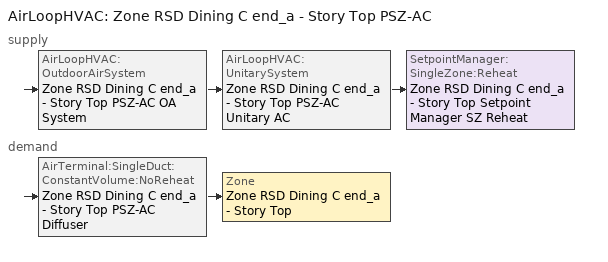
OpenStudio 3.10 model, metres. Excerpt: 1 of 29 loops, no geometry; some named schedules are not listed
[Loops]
AirLoopHVAC 'Zone RSD Dining C end_a - Story Top PSZ-AC'
 supply: AirLoopHVAC:OutdoorAirSystem 'Zone RSD Dining C end_a - Story Top PSZ-AC OA System' > AirLoopHVAC:UnitarySystem 'Zone RSD Dining C end_a - Story Top PSZ-AC Unitary AC' > SetpointManager:SingleZone:Reheat 'Zone RSD Dining C end_a - Story Top Setpoint Manager SZ Reheat'
 demand: AirTerminal:SingleDuct:ConstantVolume:NoReheat 'Zone RSD Dining C end_a - Story Top PSZ-AC Diffuser' > Zone 'Zone RSD Dining C end_a - Story Top'
[Sizing:Zone]
Zone RSD Dining C end_a - Story Top: Zone Cooling Design Supply Air Temperature Input Method=SupplyAirTemperature; Zone Cooling Design Supply Air Temperature {C}=12.7778; Zone Cooling Design Supply Air Temperature Difference {deltaC}=11.11; Zone Heating Design Supply Air Temperature Input Method=SupplyAirTemperature; Zone Heating Design Supply Air Temperature {C}=50; Zone Heating Design Supply Air Temperature Difference {deltaC}=11.11; Zone Cooling Design Supply Air Humidity Ratio {kg-H2O/kg-air}=0.0085; Zone Heating Design Supply Air Humidity Ratio {kg-H2O/kg-air}=0.008; Cooling Design Air Flow Method=DesignDay; Heating Design Air Flow Method=DesignDay; Account for Dedicated Outdoor Air System=No; Dedicated Outdoor Air System Control Strategy=NeutralSupplyAir; Dedicated Outdoor Air Low Setpoint Temperature for Design {C}=autosize; Dedicated Outdoor Air High Setpoint Temperature for Design {C}=autosize; Zone Load Sizing Method=Sensible Load Only No Latent Load; Zone Latent Cooling Design Supply Air Humidity Ratio Input Method=HumidityRatioDifference; Zone Cooling Design Supply Air Humidity Ratio Difference {kgWater/kgDryAir}=0.005; Zone Latent Heating Design Supply Air Humidity Ratio Input Method=HumidityRatioDifference; Zone Humidification Design Supply Air Humidity Ratio Difference {kgWater/kgDryAir}=0.005; Sizing Option=Coincident
[Zone equipment]
Zone RSD Dining C end_a - Story Top: Zone RSD Dining C end_a - Story Top PSZ-AC Diffuser
[AirLoopHVAC]
Zone RSD Dining C end_a - Story Top PSZ-AC: Availability Schedule=Always On Discrete; Design Supply Air Flow Rate {m3/s}=0.286564; Design Return Air Flow Fraction of Supply Air Flow=1
[Sizing:System]
Zone RSD Dining C end_a - Story Top PSZ-AC: Type of Load to Size On=Sensible; Design Outdoor Air Flow Rate {m3/s}=0.286564; Central Heating Maximum System Air Flow Ratio=1; Preheat Design Temperature {C}=7.22222; Preheat Design Humidity Ratio {kg-H2O/kg-Air}=0.008; Precool Design Temperature {C}=12.7778; Precool Design Humidity Ratio {kg-H2O/kg-Air}=0.008; Central Cooling Design Supply Air Temperature {C}=12.7778; Central Heating Design Supply Air Temperature {C}=50; Sizing Option=Coincident; 100% Outdoor Air in Cooling=No; 100% Outdoor Air in Heating=No; Central Cooling Design Supply Air Humidity Ratio {kg-H2O/kg-Air}=0.0085; Central Heating Design Supply Air Humidity Ratio {kg-H2O/kg-Air}=0.008; Cooling Design Air Flow Method=DesignDay; Heating Design Air Flow Method=DesignDay; System Outdoor Air Method=ZoneSum; Zone Maximum Outdoor Air Fraction=1; Cooling Supply Air Flow Rate Per Floor Area {m3/s-m2}=0.00996765; Cooling Fraction of Autosized Cooling Supply Air Flow Rate=1; Cooling Supply Air Flow Rate Per Unit Cooling Capacity {m3/s-W}=3.94755e-05; Heating Supply Air Flow Rate Per Floor Area {m3/s-m2}=0.00996765; Heating Fraction of Autosized Heating Supply Air Flow Rate=1; Heating Fraction of Autosized Cooling Supply Air Flow Rate=1; Heating Supply Air Flow Rate Per Unit Heating Capacity {m3/s-W}=3.15882e-05; Cooling Design Capacity Method=CoolingDesignCapacity; Cooling Design Capacity {W}=4712.88; Cooling Design Capacity Per Floor Area {W/m2}=234.7; Fraction of Autosized Cooling Design Capacity=1; Heating Design Capacity Method=HeatingDesignCapacity; Heating Design Capacity {W}=5207.18; Heating Design Capacity Per Floor Area {W/m2}=157; Fraction of Autosized Heating Design Capacity=1; Central Cooling Capacity Control Method=OnOff; Occupant Diversity=1
[SetpointManager:SingleZone:Reheat]
Zone RSD Dining C end_a - Story Top Setpoint Manager SZ Reheat: Minimum Supply Air Temperature {C}=12.7778; Maximum Supply Air Temperature {C}=50; Control Zone=Zone RSD Dining C end_a - Story Top; Setpoint Node or NodeList=Zone RSD Dining C end_a - Story Top PSZ-AC Supply Outlet Node
[Coil:Heating:Gas]
Zone RSD Dining C end_a - Story Top PSZ-AC Gas Htg Coil: Availability Schedule=Always On Discrete; Gas Burner Efficiency=0.8; Nominal Capacity {W}=12445; On Cycle Parasitic Electric Load {W}=0; Off Cycle Parasitic Gas Load {W}=0
[Coil:Heating:Electric]
Zone RSD Dining C end_a - Story Top PSZ-AC No Heat: Availability Schedule=Always Off Discrete; Efficiency=1; Nominal Capacity {W}=0
[Coil:Cooling:DX:SingleSpeed]
Zone RSD Dining C end_a - Story Top PSZ-AC 1spd DX AC Clg Coil 18kBtu/hr 9.7SEER 18kBtu/hr 13.0SEER: Availability Schedule=Always On Discrete; Rated Total Cooling Capacity {W}=5915.53; Rated Sensible Heat Ratio=0.763822; Rated COP {W/W}=3.91157; Rated Air Flow Rate {m3/s}=0.286564; Rated Evaporator Fan Power Per Volume Flow Rate 2017 {W/(m3/s)}=773.3; Rated Evaporator Fan Power Per Volume Flow Rate 2023 {W/(m3/s)}=934.4; Total Cooling Capacity Function of Temperature Curve=SpltAC1Sp_ClCap_fT; Total Cooling Capacity Function of Flow Fraction Curve=DXCOOL-NECB2011-REF-CAPFFLOW; Energy Input Ratio Function of Temperature Curve=SpltAC1Sp_EIR_fT; Energy Input Ratio Function of Flow Fraction Curve=DXCOOL-NECB2011-REF-COOLEIRFFLOW; Part Load Fraction Correlation Curve=DXCOOL-NECB2011-REF-COOLPLFFPLR; Minimum Outdoor Dry-Bulb Temperature for Compressor Operation {C}=-25; Nominal Time for Condensate Removal to Begin {s}=0; Ratio of Initial Moisture Evaporation Rate and Steady State Latent Capacity=0; Maximum Cycling Rate {cycles/hr}=0; Latent Capacity Time Constant {s}=0; Condenser Type=AirCooled; Evaporative Condenser Effectiveness=0.9; Evaporative Condenser Air Flow Rate {m3/s}=autosize; Evaporative Condenser Pump Rated Power Consumption {W}=autosize; Crankcase Heater Capacity {W}=0; Maximum Outdoor Dry-Bulb Temperature for Crankcase Heater Operation {C}=10; Basin Heater Capacity {W/K}=0; Basin Heater Setpoint Temperature {C}=2
[Fan:OnOff]
Zone RSD Dining C end_a - Story Top PSZ-AC Fan: Availability Schedule=Always On Discrete; Fan Total Efficiency=0.546; Pressure Rise {Pa}=622.722; Maximum Flow Rate {m3/s}=0.286564; Motor Efficiency=0.84; Motor In Airstream Fraction=1; Fan Power Ratio Function of Speed Ratio Curve=Fan On Off Power Curve 25; Fan Efficiency Ratio Function of Speed Ratio Curve=Fan On Off Efficiency Curve 25
[AirLoopHVAC:UnitarySystem]
Zone RSD Dining C end_a - Story Top PSZ-AC Unitary AC: Control Type=Load; Controlling Zone or Thermostat Location=Zone RSD Dining C end_a - Story Top; Dehumidification Control Type=None; Availability Schedule=Outage Availability Schedule; Supply Fan=Zone RSD Dining C end_a - Story Top PSZ-AC Fan; Fan Placement=DrawThrough; Supply Air Fan Operating Mode Schedule=Always On Discrete; Heating Coil=Zone RSD Dining C end_a - Story Top PSZ-AC Gas Htg Coil; DX Heating Coil Sizing Ratio=1; Cooling Coil=Zone RSD Dining C end_a - Story Top PSZ-AC 1spd DX AC Clg Coil 18kBtu/hr 9.7SEER 18kBtu/hr 13.0SEER; Use DOAS DX Cooling Coil=No; DOAS DX Cooling Coil Leaving Minimum Air Temperature {C}=2; Latent Load Control=SensibleOnlyLoadControl; Supplemental Heating Coil=Zone RSD Dining C end_a - Story Top PSZ-AC No Heat; Supply Air Flow Rate Method During Cooling Operation=SupplyAirFlowRate; Supply Air Flow Rate During Cooling Operation {m3/s}=0.286564; Supply Air Flow Rate Method During Heating Operation=SupplyAirFlowRate; Supply Air Flow Rate During Heating Operation {m3/s}=0.286564; Supply Air Flow Rate Method When No Cooling or Heating is Required=None; No Load Supply Air Flow Rate Control Set To Low Speed=Yes; Maximum Supply Air Temperature {C}=50; Maximum Outdoor Dry-Bulb Temperature for Supplemental Heater Operation {C}=21; Ancilliary On-Cycle Electric Power {W}=0; Ancilliary Off-Cycle Electric Power {W}=0
[Controller:OutdoorAir]
Zone RSD Dining C end_a - Story Top PSZ-AC OA System Controller: Minimum Outdoor Air Flow Rate {m3/s}=0; Maximum Outdoor Air Flow Rate {m3/s}=0.286564; Economizer Control Type=NoEconomizer; Economizer Control Action Type=ModulateFlow; Economizer Maximum Limit Dry-Bulb Temperature {C}=28; Economizer Maximum Limit Enthalpy {J/kg}=64000; Lockout Type=LockoutWithCompressor; Minimum Limit Type=FixedMinimum; Minimum Outdoor Air Schedule=Zone RSD Dining C end_a - Story Top PSZ-AC_night_ventcycle_schedule; Controller Mechanical Ventilation=Controller Mechanical Ventilation 26; High Humidity Control=No; High Humidity Outdoor Air Flow Ratio=1; Control High Indoor Humidity Based on Outdoor Humidity Ratio=Yes; Heat Recovery Bypass Control Type=BypassWhenWithinEconomizerLimits; Economizer Operation Staging=InterlockedWithMechanicalCooling
[Controller:MechanicalVentilation]
Controller Mechanical Ventilation 26: Availability Schedule=Always On Discrete; Demand Controlled Ventilation=Yes
[AirLoopHVAC:OutdoorAirSystem]
Zone RSD Dining C end_a - Story Top PSZ-AC OA System: Controller=Zone RSD Dining C end_a - Story Top PSZ-AC OA System Controller
[AirTerminal:SingleDuct:ConstantVolume:NoReheat]
Zone RSD Dining C end_a - Story Top PSZ-AC Diffuser: Availability Schedule=Always On Discrete; Maximum Air Flow Rate {m3/s}=0.286564
[Schedule:Constant]
Name | Value
Always On Discrete; Zone RSD Dining C end_a - Story Top PSZ-AC_night_ventcycle_schedule | 1
Always Off Discrete | 0
[Curve:Exponent]
Fan On Off Power Curve 25: Coefficient1 Constant=1; Coefficient2 Constant=0; Coefficient3 Constant=0; Minimum Value of x=0; Maximum Value of x=1
[Curve:Cubic] Maximum Value of x=1
Name | Coefficient1 Constant | Coefficient2 x | Coefficient3 x**2 | Coefficient4 x**3 | Minimum Value of x
Fan On Off Efficiency Curve 25 | 1 | 0 | 0 | 0 | 0
DXCOOL-NECB2011-REF-COOLPLFFPLR | 0.0277 | 4.9151 | -8.184 | 4.2702 | 0.7
[Curve:Biquadratic] Minimum Value of x=7.22222; Maximum Value of x=29.44444; Minimum Value of y=-23.333; Maximum Value of y=46.11111
Name | Coefficient1 Constant | Coefficient2 x | Coefficient3 x**2 | Coefficient4 y | Coefficient5 y**2 | Coefficient6 x*y
SpltAC1Sp_ClCap_fT | 0.67916 | 0.016938 | 0.00069336 | 0.0045576 | -8.42e-05 | -0.00047628
SpltAC1Sp_EIR_fT | 0.739046 | -0.00778968 | 0.000128304 | -0.00027 | 0.0006642 | -0.000648
[Curve:Quadratic] Coefficient1 Constant=1; Coefficient2 x=0; Coefficient3 x**2=0; Minimum Value of x=0; Maximum Value of x=1
DXCOOL-NECB2011-REF-CAPFFLOW; DXCOOL-NECB2011-REF-COOLEIRFFLOW
